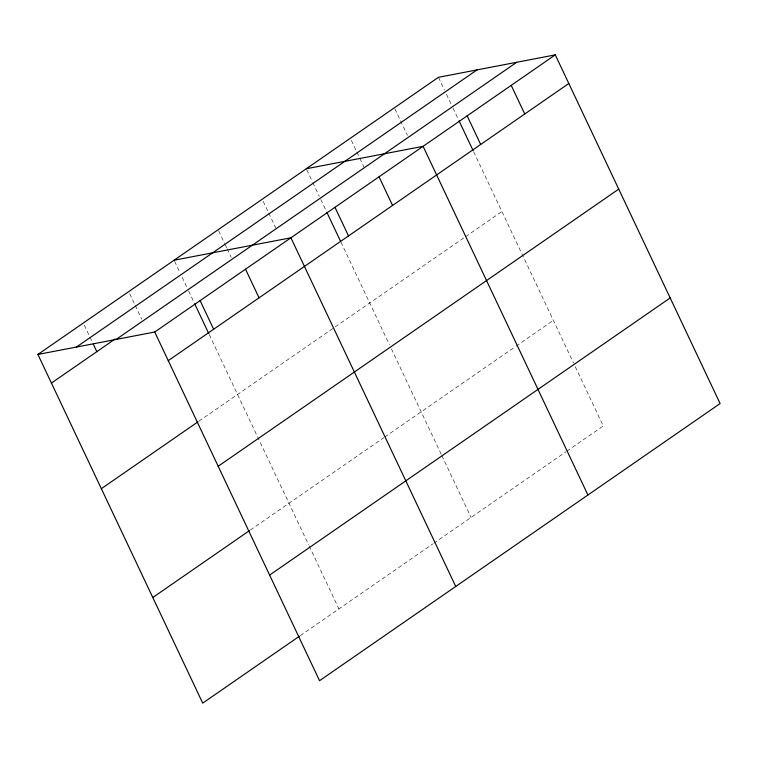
<?xml version="1.0" encoding="UTF-8"?>
<svg xmlns="http://www.w3.org/2000/svg" width="758" height="758" viewBox="0 0 758 758"><rect width="100%" height="100%" fill="white"/><g stroke="black" fill="none" stroke-linecap="round" stroke-linejoin="round"><path stroke-width="0.57" stroke-dasharray="3.79 2.84" d="M198.909 421.192L464.55 237.387M465.507 236.723L501.91 211.539M250.348 530.013L383.804 437.669M384.77 437.006L515.033 346.87M515.99 346.207L553.349 320.359M300.272 635.63L432.78 543.95M433.737 543.287L565.913 451.825M566.87 451.162L603.273 425.977L574.024 364.096M438.456 77.297L444.463 90.013M446.471 94.257L451.484 104.86M452.99 108.053L458.533 119.783M473.665 151.79L573.522 363.035M394.89 108.839L407.416 135.341M351.333 140.391L356.345 150.994M356.847 152.055L359.349 157.351M359.851 158.413L363.859 166.893M306.772 169.82L312.287 181.475M312.779 182.536L319.298 196.322M320.805 199.515L326.357 211.245M340.977 242.19L389.394 344.606M391.412 348.87L441.336 454.497M441.838 455.558L471.088 517.439M263.216 201.363L268.218 211.965M268.72 213.026L275.741 227.864M218.645 230.792L224.662 243.507M225.164 244.569L226.67 247.752M227.173 248.814L231.181 257.294M174.586 261.273L180.101 272.937M182.109 277.182L187.112 287.775M188.628 290.977L194.171 302.707M209.303 334.714L308.648 544.888M309.15 545.95L338.911 608.901M129.694 293.744L134.706 304.346M135.208 305.408L141.718 319.194M84.299 325.163L92.315 342.123"/><path stroke-width="1.14" d="M37.9 354.45L438.456 77.297L555.282 54.87L720.1 403.55L319.544 680.703L154.727 332.023L37.9 354.45L202.718 703.13L299.306 636.303M76.454 347.05L477.009 69.897M51.43 383.074L115.178 338.959M116.173 339.423L516.729 62.27M154.727 332.023L555.282 54.87M168.257 360.647L568.813 83.494M101.354 488.692L197.942 421.855M218.181 466.265L618.736 189.112M152.794 597.512L249.382 530.676M269.621 575.085L670.176 297.932M306.27 168.759L423.097 146.332L587.914 495.012M174.084 260.221L290.911 237.794L455.738 586.474M511.214 85.36L524.744 113.975M467.155 115.841L480.686 144.465M459.045 120.854L473.163 150.728M379.038 176.813L392.568 205.437M334.979 207.304L348.509 235.928M326.859 212.316L340.475 241.12M245.516 269.204L259.046 297.828M200.121 300.613L213.652 329.237M194.673 303.778L208.801 333.643M93.319 344.236L96.825 351.665"/></g></svg>
